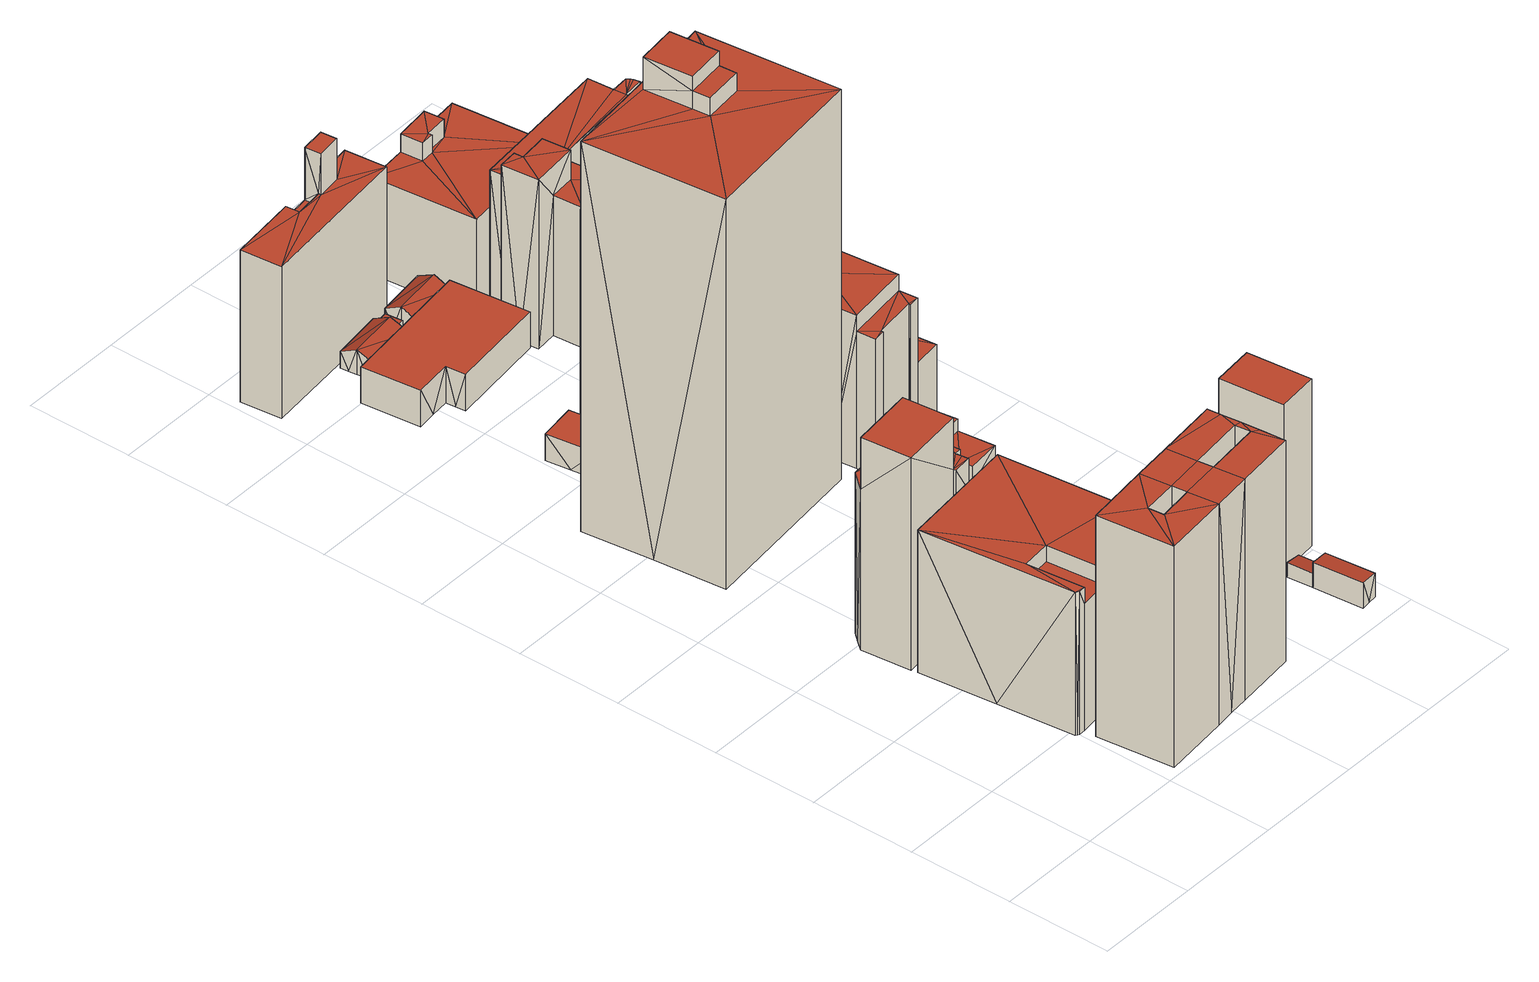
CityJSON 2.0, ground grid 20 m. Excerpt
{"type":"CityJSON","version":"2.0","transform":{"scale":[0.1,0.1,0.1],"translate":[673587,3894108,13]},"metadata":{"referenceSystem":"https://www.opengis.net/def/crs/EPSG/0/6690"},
"CityObjects":{
"building1":{"type":"Building","attributes":{"class":"9999","usage":"403","measuredHeight":44.4,"storeysAboveGround":15,"BuildingDetailAttribute.totalFloorArea":7412.92,"BuildingDetailAttribute.buildingFootprintArea":494.19,"BuildingDetailAttribute.buildingRoofEdgeArea":494.19,"BuildingDetailAttribute.urbanPlanType":"21","BuildingDetailAttribute.landUseType":"212","BuildingDetailAttribute.surveyYear":2021,"BuildingIDAttribute.prefecture":"23","BuildingIDAttribute.city":"23106"},"address":[{"country":"日本","locality":"愛知県名古屋市中区丸の内三丁目１８３２"}],"geometry":[{"type":"Solid","lod":"2","boundaries":[[[[0,1,2,3,4,5,6,7,8,9,10,11,12,13,14],[15,16,17,18,19],[20,21,22,23]],[[12,24,25,13]],[[26,27,28,29]],[[13,25,28,14]],[[28,25,29]],[[14,28,30,0]],[[31,1,0,30]],[[31,32,33]],[[1,31,33,2]],[[11,34,24,12]],[[24,34,35]],[[26,36,32]],[[27,26,31]],[[31,26,32]],[[24,35,36,26]],[[10,37,34,11]],[[9,38,37,10]],[[7,39,8]],[[9,8,38]],[[8,39,38]],[[40,20,23,41]],[[41,23,22,42]],[[21,43,42,22]],[[44,3,2,33]],[[4,3,44]],[[45,5,4]],[[45,4,44]],[[46,6,5,45]],[[20,40,43,21]],[[47,15,19,48]],[[49,16,15,47]],[[39,7,6,46]],[[17,50,18]],[[19,18,48]],[[18,50,48]],[[16,49,50,17]],[[24,26,29,25]],[[27,31,30,28]],[[37,40,41,35]],[[34,37,35]],[[35,41,36]],[[41,42,36]],[[43,44,33,42]],[[36,42,32]],[[32,42,33]],[[48,45,44,43]],[[47,48,43,40]],[[38,47,40,37]],[[49,46,50]],[[38,49,47]],[[39,46,49]],[[50,46,45]],[[39,49,38]],[[48,50,45]]]],"semantics":{"surfaces":[{"type":"GroundSurface"},{"type":"WallSurface"},{"type":"RoofSurface"}],"values":[[0,1,1,1,1,1,1,1,1,1,1,1,1,1,1,1,1,1,1,1,1,1,1,1,1,1,1,1,1,1,1,1,1,1,1,1,2,2,2,2,2,2,2,2,2,2,2,2,2,2,2,2,2,2]]}}]},
"building2":{"type":"Building","attributes":{"class":"3002","usage":"401","measuredHeight":42.6,"storeysAboveGround":10,"BuildingDetailAttribute.totalFloorArea":2990.56,"BuildingDetailAttribute.buildingFootprintArea":299.06,"BuildingDetailAttribute.buildingRoofEdgeArea":299.06,"BuildingDetailAttribute.urbanPlanType":"21","BuildingDetailAttribute.landUseType":"212","BuildingDetailAttribute.surveyYear":2021,"BuildingIDAttribute.prefecture":"23","BuildingIDAttribute.city":"23106"},"address":[{"country":"日本","locality":"愛知県名古屋市"}],"geometry":[{"type":"Solid","lod":"2","boundaries":[[[[51,52,53,54,55,56,57,58,59,60,61,62]],[[63,64,65]],[[66,67,65]],[[64,66,65]],[[68,69,63,65]],[[69,68,70,71]],[[60,72,70,61]],[[70,72,71]],[[61,70,73,62]],[[58,74,59]],[[60,59,72]],[[59,74,72]],[[56,75,57]],[[58,57,74]],[[57,75,74]],[[76,54,53,77]],[[77,78,79]],[[77,53,52,78]],[[78,52,51,80]],[[80,51,62,73]],[[81,80,73]],[[82,83,79,78]],[[66,64,83,82]],[[75,56,55,84]],[[85,75,84]],[[84,76,86]],[[84,55,54,76]],[[75,85,87,88]],[[88,87,86,76]],[[65,67,80,81]],[[76,77,79]],[[88,64,69]],[[83,76,79]],[[69,64,63]],[[64,76,83]],[[74,88,72]],[[72,69,71]],[[88,69,72]],[[74,75,88]],[[88,76,64]],[[85,84,86,87]],[[66,82,67]],[[67,82,80]],[[82,78,80]],[[70,65,73]],[[68,65,70]],[[65,81,73]]]],"semantics":{"surfaces":[{"type":"GroundSurface"},{"type":"WallSurface"},{"type":"RoofSurface"}],"values":[[0,1,1,1,1,1,1,1,1,1,1,1,1,1,1,1,1,1,1,1,1,1,1,1,1,1,1,1,1,1,2,2,2,2,2,2,2,2,2,2,2,2,2,2,2,2,2]]}}]},
"building3":{"type":"Building","attributes":{"class":"3002","usage":"422","measuredHeight":28.7,"storeysAboveGround":8,"BuildingDetailAttribute.totalFloorArea":7318.32,"BuildingDetailAttribute.buildingFootprintArea":914.79,"BuildingDetailAttribute.buildingRoofEdgeArea":914.79,"BuildingDetailAttribute.urbanPlanType":"21","BuildingDetailAttribute.landUseType":"214","BuildingDetailAttribute.surveyYear":2021,"BuildingIDAttribute.prefecture":"23","BuildingIDAttribute.city":"23106"},"address":[{"country":"日本","locality":"愛知県名古屋市"}],"geometry":[{"type":"Solid","lod":"2","boundaries":[[[[89,90,91,92,93,94,95,96,97,98,99,100,101,102,103,104]],[[105,91,90,106]],[[107,104,103,108]],[[109,107,110]],[[89,104,107]],[[109,89,107]],[[111,105,112]],[[111,92,91,105]],[[106,90,89,109]],[[113,106,109]],[[102,114,108,103]],[[115,116,117]],[[117,116,114]],[[101,117,114,102]],[[98,118,99]],[[100,99,119]],[[99,118,119]],[[100,119,117,101]],[[96,120,121,97]],[[95,94,122]],[[120,96,95]],[[120,95,122]],[[93,92,111]],[[122,94,93]],[[122,93,111]],[[123,124,110,107]],[[125,126,124,123]],[[97,121,118]],[[118,121,116]],[[98,97,118]],[[125,116,126]],[[116,121,126]],[[115,118,116]],[[127,128,112,105]],[[128,127,129,130]],[[130,129,106,113]],[[127,105,106,129]],[[114,123,108]],[[116,125,123]],[[116,123,114]],[[123,107,108]],[[118,115,117,119]],[[120,122,128]],[[121,130,126]],[[126,109,110,124]],[[122,111,112]],[[128,122,112]],[[130,113,109,126]],[[120,130,121]],[[120,128,130]]]],"semantics":{"surfaces":[{"type":"GroundSurface"},{"type":"WallSurface"},{"type":"RoofSurface"}],"values":[[0,1,1,1,1,1,1,1,1,1,1,1,1,1,1,1,1,1,1,1,1,1,1,1,1,1,1,1,1,1,1,1,1,1,1,1,2,2,2,2,2,2,2,2,2,2,2,2,2,2]]}}]},
"building4":{"type":"Building","attributes":{"class":"3002","usage":"412","measuredHeight":84.7,"storeysAboveGround":23,"BuildingDetailAttribute.totalFloorArea":21422.49,"BuildingDetailAttribute.buildingFootprintArea":931.41,"BuildingDetailAttribute.buildingRoofEdgeArea":931.41,"BuildingDetailAttribute.urbanPlanType":"21","BuildingDetailAttribute.landUseType":"211","BuildingDetailAttribute.surveyYear":2021,"BuildingIDAttribute.prefecture":"23","BuildingIDAttribute.city":"23106"},"address":[{"country":"日本","locality":"愛知県名古屋市中区丸の内三丁目６２７－１"}],"geometry":[{"type":"Solid","lod":"2","boundaries":[[[[131,132,133,134,135,136,137,138,139,140,141]],[[136,142,143,137]],[[135,134,144]],[[142,136,135]],[[142,135,144]],[[144,134,133,145]],[[137,143,146]],[[146,143,145,147]],[[138,137,146]],[[133,147,145]],[[132,147,133]],[[140,148,141]],[[131,141,149]],[[141,148,149]],[[138,146,139]],[[140,139,148]],[[139,146,148]],[[147,132,131,149]],[[150,151,152,153]],[[151,154,155,156]],[[157,151,150]],[[158,154,151]],[[157,158,151]],[[156,155,159,160]],[[161,152,160,159]],[[162,163,152,161]],[[152,163,153]],[[158,157,163,162]],[[162,161,143]],[[158,162,143]],[[143,159,145]],[[161,159,143]],[[159,155,145]],[[158,142,154]],[[142,158,143]],[[154,142,155]],[[142,144,155]],[[155,144,145]],[[148,146,147,149]],[[151,156,160,152]],[[157,150,153,163]]]],"semantics":{"surfaces":[{"type":"GroundSurface"},{"type":"WallSurface"},{"type":"RoofSurface"}],"values":[[0,1,1,1,1,1,1,1,1,1,1,1,1,1,1,1,1,1,1,1,1,1,1,1,1,1,1,1,2,2,2,2,2,2,2,2,2,2,2,2,2]]}}]},
"building5":{"type":"Building","attributes":{"class":"9999","usage":"422","measuredHeight":7.2,"storeysAboveGround":2,"BuildingDetailAttribute.totalFloorArea":92.16,"BuildingDetailAttribute.buildingFootprintArea":46.08,"BuildingDetailAttribute.buildingRoofEdgeArea":46.08,"BuildingDetailAttribute.urbanPlanType":"21","BuildingDetailAttribute.landUseType":"214","BuildingDetailAttribute.surveyYear":2021,"BuildingIDAttribute.prefecture":"23","BuildingIDAttribute.city":"23106"},"address":[{"country":"日本","locality":"愛知県名古屋市"}],"geometry":[{"type":"Solid","lod":"2","boundaries":[[[[164,165,166,167,168,169,170]],[[167,171,172,168]],[[172,173,174]],[[168,172,169]],[[169,172,174]],[[166,165,175]],[[171,167,166]],[[171,166,175]],[[175,165,164,176]],[[177,176,170,178]],[[176,164,170]],[[169,174,178,170]],[[173,172,176,177]],[[171,175,176,172]],[[173,177,178,174]]]],"semantics":{"surfaces":[{"type":"GroundSurface"},{"type":"WallSurface"},{"type":"RoofSurface"}],"values":[[0,1,1,1,1,1,1,1,1,1,1,1,1,2,2]]}}]},
"building6":{"type":"Building","attributes":{"class":"3002","usage":"401","measuredHeight":5.4,"storeysAboveGround":2,"BuildingDetailAttribute.totalFloorArea":139.06,"BuildingDetailAttribute.buildingFootprintArea":69.53,"BuildingDetailAttribute.buildingRoofEdgeArea":69.53,"BuildingDetailAttribute.urbanPlanType":"21","BuildingDetailAttribute.landUseType":"212","BuildingDetailAttribute.surveyYear":2021,"BuildingIDAttribute.prefecture":"23","BuildingIDAttribute.city":"23106"},"address":[{"country":"日本","locality":"愛知県名古屋市"}],"geometry":[{"type":"Solid","lod":"2","boundaries":[[[[179,180,181,182,183]],[[181,184,185,182]],[[180,179,186]],[[184,181,180]],[[184,180,186]],[[186,179,183,187]],[[182,185,187,183]],[[184,186,187,185]]]],"semantics":{"surfaces":[{"type":"GroundSurface"},{"type":"WallSurface"},{"type":"RoofSurface"}],"values":[[0,1,1,1,1,1,1,2]]}}]},
"building7":{"type":"Building","attributes":{"class":"3002","usage":"401","measuredHeight":38.8,"storeysAboveGround":9,"BuildingDetailAttribute.totalFloorArea":2096.91,"BuildingDetailAttribute.buildingFootprintArea":232.99,"BuildingDetailAttribute.buildingRoofEdgeArea":232.99,"BuildingDetailAttribute.urbanPlanType":"21","BuildingDetailAttribute.landUseType":"212","BuildingDetailAttribute.surveyYear":2021,"BuildingIDAttribute.prefecture":"23","BuildingIDAttribute.city":"23106"},"address":[{"country":"日本","locality":"愛知県名古屋市"}],"geometry":[{"type":"Solid","lod":"2","boundaries":[[[[188,189,190,191,192,193,194,195]],[[193,196,197,194]],[[197,198,199,200]],[[194,197,200,195]],[[191,201,192]],[[192,201,202]],[[196,192,202]],[[193,192,196]],[[195,200,203,188]],[[204,205,206,207]],[[200,199,207,206]],[[201,191,190,208]],[[208,190,189,209]],[[188,203,209,189]],[[210,205,204]],[[198,210,204]],[[197,211,210]],[[198,197,210]],[[212,213,210,211]],[[196,202,213,212]],[[196,212,211,197]],[[198,204,207,199]],[[200,206,203]],[[205,208,209]],[[203,206,209]],[[210,213,205]],[[213,208,205]],[[206,205,209]],[[202,201,213]],[[201,208,213]]]],"semantics":{"surfaces":[{"type":"GroundSurface"},{"type":"WallSurface"},{"type":"RoofSurface"}],"values":[[0,1,1,1,1,1,1,1,1,1,1,1,1,1,1,1,1,1,1,1,2,2,2,2,2,2,2,2,2,2]]}}]},
"building8":{"type":"Building","attributes":{"class":"3001","usage":"413","measuredHeight":6.1,"storeysAboveGround":2,"BuildingDetailAttribute.totalFloorArea":64.58,"BuildingDetailAttribute.buildingFootprintArea":32.29,"BuildingDetailAttribute.buildingRoofEdgeArea":32.29,"BuildingDetailAttribute.urbanPlanType":"21","BuildingDetailAttribute.landUseType":"212","BuildingDetailAttribute.surveyYear":2021,"BuildingIDAttribute.prefecture":"23","BuildingIDAttribute.city":"23106"},"address":[{"country":"日本","locality":"愛知県名古屋市"}],"geometry":[{"type":"Solid","lod":"2","boundaries":[[[[214,215,216,217,218,219,220,221,222]],[[218,223,224,219]],[[223,218,217,225]],[[216,226,227]],[[216,215,226]],[[225,217,216]],[[225,216,227]],[[226,215,214,228]],[[219,224,229,220]],[[220,229,230,221]],[[230,229,231]],[[221,230,232,222]],[[227,226,230,231]],[[228,214,222,232]],[[223,225,224]],[[224,225,229]],[[225,227,231]],[[229,225,231]],[[226,228,232,230]]]],"semantics":{"surfaces":[{"type":"GroundSurface"},{"type":"WallSurface"},{"type":"RoofSurface"}],"values":[[0,1,1,1,1,1,1,1,1,1,1,1,1,1,2,2,2,2,2]]}}]},
"building9":{"type":"Building","attributes":{"class":"3002","usage":"413","measuredHeight":9.5,"storeysAboveGround":3,"BuildingDetailAttribute.totalFloorArea":462.51,"BuildingDetailAttribute.buildingFootprintArea":154.17,"BuildingDetailAttribute.buildingRoofEdgeArea":154.17,"BuildingDetailAttribute.urbanPlanType":"21","BuildingDetailAttribute.landUseType":"212","BuildingDetailAttribute.surveyYear":2021,"BuildingIDAttribute.prefecture":"23","BuildingIDAttribute.city":"23106"},"address":[{"country":"日本","locality":"愛知県名古屋市"}],"geometry":[{"type":"Solid","lod":"2","boundaries":[[[[233,234,235,236,237,238,239,240,241,242,243,244,245,246,247,248]],[[243,249,250,244]],[[242,241,251]],[[249,243,242]],[[249,242,251]],[[252,253,254]],[[255,235,252]],[[255,252,254]],[[235,234,252]],[[244,250,253,245]],[[253,250,254]],[[245,253,246]],[[247,246,256]],[[246,253,256]],[[233,248,257]],[[252,234,233]],[[252,233,257]],[[257,248,247,256]],[[240,258,251,241]],[[251,258,259]],[[258,260,261]],[[240,239,260]],[[258,240,260]],[[260,239,238,262]],[[261,260,263,264]],[[262,238,237,265]],[[236,263,265,237]],[[251,259,255]],[[255,259,264]],[[235,255,263]],[[236,235,263]],[[263,255,264]],[[249,251,250]],[[251,255,254,250]],[[252,257,256,253]],[[258,261,264,259]],[[260,262,265,263]]]],"semantics":{"surfaces":[{"type":"GroundSurface"},{"type":"WallSurface"},{"type":"RoofSurface"}],"values":[[0,1,1,1,1,1,1,1,1,1,1,1,1,1,1,1,1,1,1,1,1,1,1,1,1,1,1,1,1,1,1,1,2,2,2,2,2]]}}]},
"building10":{"type":"Building","attributes":{"class":"3002","usage":"402","measuredHeight":7.3,"storeysAboveGround":2,"BuildingDetailAttribute.totalFloorArea":717.68,"BuildingDetailAttribute.buildingFootprintArea":358.84,"BuildingDetailAttribute.buildingRoofEdgeArea":358.84,"BuildingDetailAttribute.urbanPlanType":"21","BuildingDetailAttribute.landUseType":"223","BuildingDetailAttribute.surveyYear":2021,"BuildingIDAttribute.prefecture":"23","BuildingIDAttribute.city":"23106"},"address":[{"country":"日本","locality":"愛知県名古屋市中区丸の内三丁目６３６の一部"}],"geometry":[{"type":"Solid","lod":"2","boundaries":[[[[266,267,268,269,270,271,272,273,274]],[[271,275,272]],[[273,272,276]],[[272,275,276]],[[270,277,275,271]],[[277,270,269,278]],[[268,267,279]],[[278,269,268]],[[278,268,279]],[[266,274,280]],[[279,267,266]],[[279,266,280]],[[280,274,273,276]],[[275,277,278,279,280,276]]]],"semantics":{"surfaces":[{"type":"GroundSurface"},{"type":"WallSurface"},{"type":"RoofSurface"}],"values":[[0,1,1,1,1,1,1,1,1,1,1,1,1,2]]}}]},
"building11":{"type":"Building","attributes":{"class":"3002","usage":"412","measuredHeight":44.3,"storeysAboveGround":1,"BuildingDetailAttribute.totalFloorArea":89.96,"BuildingDetailAttribute.buildingFootprintArea":89.96,"BuildingDetailAttribute.buildingRoofEdgeArea":89.96,"BuildingDetailAttribute.urbanPlanType":"21","BuildingDetailAttribute.landUseType":"211","BuildingDetailAttribute.surveyYear":2021,"BuildingIDAttribute.prefecture":"23","BuildingIDAttribute.city":"23106"},"address":[{"country":"日本","locality":"愛知県名古屋市"}],"geometry":[{"type":"Solid","lod":"2","boundaries":[[[[281,282,283,284,285]],[[283,286,287,284]],[[286,283,282,288]],[[281,285,289]],[[288,282,281]],[[288,281,289]],[[284,287,289,285]],[[286,288,289,287]]]],"semantics":{"surfaces":[{"type":"GroundSurface"},{"type":"WallSurface"},{"type":"RoofSurface"}],"values":[[0,1,1,1,1,1,1,2]]}}]},
"building12":{"type":"Building","attributes":{"class":"9999","usage":"411","measuredHeight":5.1,"storeysAboveGround":2,"BuildingDetailAttribute.totalFloorArea":38.67,"BuildingDetailAttribute.buildingFootprintArea":19.33,"BuildingDetailAttribute.buildingRoofEdgeArea":19.33,"BuildingDetailAttribute.urbanPlanType":"21","BuildingDetailAttribute.landUseType":"211","BuildingDetailAttribute.surveyYear":2021,"BuildingIDAttribute.prefecture":"23","BuildingIDAttribute.city":"23106"},"address":[{"country":"日本","locality":"愛知県名古屋市"}],"geometry":[{"type":"Solid","lod":"2","boundaries":[[[[290,291,292,293,294]],[[292,295,296,293]],[[295,292,291,297]],[[290,294,298]],[[297,291,290]],[[297,290,298]],[[293,296,298,294]],[[295,297,298,296]]]],"semantics":{"surfaces":[{"type":"GroundSurface"},{"type":"WallSurface"},{"type":"RoofSurface"}],"values":[[0,1,1,1,1,1,1,2]]}}]},
"building13":{"type":"Building","attributes":{"class":"3001","usage":"461","measuredHeight":2.9,"storeysAboveGround":9999,"BuildingDetailAttribute.totalFloorArea":-9999,"BuildingDetailAttribute.buildingFootprintArea":-9999,"BuildingDetailAttribute.buildingRoofEdgeArea":17.71,"BuildingDetailAttribute.urbanPlanType":"21","BuildingDetailAttribute.landUseType":"212","BuildingDetailAttribute.surveyYear":2021,"BuildingIDAttribute.prefecture":"23","BuildingIDAttribute.city":"23106"},"geometry":[{"type":"Solid","lod":"2","boundaries":[[[[293,292,299,300,301,302]],[[299,303,300]],[[301,300,304]],[[300,303,304]],[[303,299,292,305]],[[305,292,293,306]],[[301,304,302]],[[293,302,306]],[[302,304,306]],[[303,305,306,304]]]],"semantics":{"surfaces":[{"type":"GroundSurface"},{"type":"WallSurface"},{"type":"RoofSurface"}],"values":[[0,1,1,1,1,1,1,1,1,2]]}}]},
"building14":{"type":"Building","attributes":{"class":"9999","usage":"461","measuredHeight":-9999,"storeysAboveGround":9999,"BuildingDetailAttribute.totalFloorArea":-9999,"BuildingDetailAttribute.buildingFootprintArea":-9999,"BuildingDetailAttribute.buildingRoofEdgeArea":157.83,"BuildingDetailAttribute.urbanPlanType":"99","BuildingDetailAttribute.landUseType":"231","BuildingDetailAttribute.surveyYear":2021,"BuildingIDAttribute.prefecture":"23","BuildingIDAttribute.city":"23106"},"children":["building14-1","building14-2","building14-3"]},
"building14-1":{"type":"BuildingPart","attributes":{"usage":"411","measuredHeight":5.2,"storeysAboveGround":1,"BuildingDetailAttribute.totalFloorArea":157.83,"BuildingDetailAttribute.buildingFootprintArea":157.83,"BuildingDetailAttribute.buildingRoofEdgeArea":157.83,"BuildingDetailAttribute.urbanPlanType":"21","BuildingDetailAttribute.landUseType":"211","BuildingDetailAttribute.surveyYear":2021,"BuildingIDAttribute.prefecture":"23","BuildingIDAttribute.city":"23106"},"parents":["building14"],"geometry":[{"type":"Solid","lod":"2","boundaries":[[[[307,308,309,310,311,312,313]],[[310,314,315,311]],[[309,308,316]],[[314,310,309]],[[314,309,316]],[[316,308,307,317]],[[311,315,318,312]],[[312,318,319,313]],[[317,307,313,319]],[[314,316,318]],[[315,314,318]],[[318,316,319]],[[316,317,319]]]],"semantics":{"surfaces":[{"type":"GroundSurface"},{"type":"WallSurface"},{"type":"RoofSurface"}],"values":[[0,1,1,1,1,1,1,1,1,2,2,2,2]]}}]},
"building14-2":{"type":"BuildingPart","attributes":{"usage":"411","measuredHeight":4.9,"storeysAboveGround":1,"BuildingDetailAttribute.totalFloorArea":157.83,"BuildingDetailAttribute.buildingFootprintArea":157.83,"BuildingDetailAttribute.buildingRoofEdgeArea":157.83,"BuildingDetailAttribute.urbanPlanType":"21","BuildingDetailAttribute.landUseType":"211","BuildingDetailAttribute.surveyYear":2021,"BuildingIDAttribute.prefecture":"23","BuildingIDAttribute.city":"23106"},"parents":["building14"],"geometry":[{"type":"Solid","lod":"2","boundaries":[[[[320,321,322,323,324,325,326,327,328]],[[324,329,330,325]],[[323,322,331]],[[329,324,323]],[[329,323,331]],[[321,320,332]],[[331,322,321]],[[331,321,332]],[[325,330,326]],[[327,326,333]],[[326,330,333]],[[327,333,334,328]],[[332,320,328,334]],[[329,331,333]],[[330,329,333]],[[333,331,334]],[[331,332,334]]]],"semantics":{"surfaces":[{"type":"GroundSurface"},{"type":"WallSurface"},{"type":"RoofSurface"}],"values":[[0,1,1,1,1,1,1,1,1,1,1,1,1,2,2,2,2]]}}]},
"building14-3":{"type":"BuildingPart","attributes":{"usage":"411","measuredHeight":2.4,"storeysAboveGround":1,"BuildingDetailAttribute.totalFloorArea":157.83,"BuildingDetailAttribute.buildingFootprintArea":157.83,"BuildingDetailAttribute.buildingRoofEdgeArea":157.83,"BuildingDetailAttribute.urbanPlanType":"21","BuildingDetailAttribute.landUseType":"211","BuildingDetailAttribute.surveyYear":2021,"BuildingIDAttribute.prefecture":"23","BuildingIDAttribute.city":"23106"},"parents":["building14"],"geometry":[{"type":"Solid","lod":"2","boundaries":[[[[335,336,337,338]],[[336,339,340,337]],[[339,336,335,341]],[[341,335,338,342]],[[337,340,342,338]],[[339,341,342,340]]]],"semantics":{"surfaces":[{"type":"GroundSurface"},{"type":"WallSurface"},{"type":"RoofSurface"}],"values":[[0,1,1,1,1,2]]}}]},
"building15":{"type":"Building","attributes":{"class":"3001","usage":"401","measuredHeight":33.5,"storeysAboveGround":1,"BuildingDetailAttribute.totalFloorArea":96.6,"BuildingDetailAttribute.buildingFootprintArea":96.6,"BuildingDetailAttribute.buildingRoofEdgeArea":96.6,"BuildingDetailAttribute.urbanPlanType":"21","BuildingDetailAttribute.landUseType":"212","BuildingDetailAttribute.surveyYear":2021,"BuildingIDAttribute.prefecture":"23","BuildingIDAttribute.city":"23106"},"address":[{"country":"日本","locality":"愛知県名古屋市"}],"geometry":[{"type":"Solid","lod":"2","boundaries":[[[[343,344,345,346]],[[344,347,348,345]],[[347,344,343,349]],[[349,343,346,350]],[[345,348,350,346]],[[347,349,350,348]]]],"semantics":{"surfaces":[{"type":"GroundSurface"},{"type":"WallSurface"},{"type":"RoofSurface"}],"values":[[0,1,1,1,1,2]]}}]},
"building16":{"type":"Building","attributes":{"class":"3002","usage":"401","measuredHeight":34.9,"storeysAboveGround":8,"BuildingDetailAttribute.totalFloorArea":5358.1,"BuildingDetailAttribute.buildingFootprintArea":669.76,"BuildingDetailAttribute.buildingRoofEdgeArea":669.76,"BuildingDetailAttribute.urbanPlanType":"21","BuildingDetailAttribute.landUseType":"212","BuildingDetailAttribute.surveyYear":2021,"BuildingIDAttribute.prefecture":"23","BuildingIDAttribute.city":"23106"},"address":[{"country":"日本","locality":"愛知県名古屋市"}],"geometry":[{"type":"Solid","lod":"2","boundaries":[[[[351,352,353,354,355,356,357,358,359,360,361,362,363,364,365,366,367,368,369,370,371,372,373,374,375,376,377]],[[378,376,375,379]],[[374,380,379,375]],[[370,381,371]],[[372,371,382]],[[371,381,382]],[[373,383,380,374]],[[380,383,384]],[[372,382,383,373]],[[368,385,369]],[[369,385,386]],[[381,369,386]],[[370,369,381]],[[365,387,366]],[[367,366,388]],[[366,387,388]],[[367,388,385,368]],[[389,356,355,390]],[[357,389,391]],[[357,356,389]],[[392,358,357]],[[392,357,391]],[[363,362,393]],[[394,364,363]],[[394,363,393]],[[395,360,359,396]],[[397,396,392,398]],[[396,359,358,392]],[[361,395,399]],[[361,360,395]],[[400,393,361]],[[393,362,361]],[[400,361,399]],[[390,355,354,401]],[[352,402,353]],[[354,353,401]],[[353,402,401]],[[402,352,351,403]],[[377,376,378]],[[403,351,377]],[[403,377,378]],[[364,394,387,365]],[[404,405,406,407]],[[396,397,405,404]],[[407,406,408,409]],[[393,400,410,411]],[[399,395,412,413]],[[411,410,413,412]],[[409,414,381,386]],[[398,392,415,416]],[[409,408,416,415]],[[414,409,415]],[[391,389,380,384]],[[417,418,419,420]],[[421,422,418,417]],[[422,421,423,424]],[[424,423,420,419]],[[425,426,427,428]],[[429,430,426,425]],[[430,429,431,432]],[[432,431,428,427]],[[429,425,428,431]],[[421,417,420,423]],[[389,390,402]],[[389,402,380]],[[402,390,401]],[[402,403,380]],[[403,378,379]],[[380,403,379]],[[392,391,415]],[[414,430,381]],[[430,432,381]],[[383,415,384]],[[414,415,426]],[[430,414,426]],[[426,415,427]],[[415,391,384]],[[381,432,382]],[[427,415,383]],[[432,427,383,382]],[[404,409,386]],[[418,404,419]],[[412,404,418]],[[404,407,409]],[[419,404,386]],[[395,396,404,412]],[[394,393,411]],[[422,412,418]],[[385,419,386]],[[411,422,424]],[[411,412,422]],[[394,411,387]],[[387,424,388]],[[387,411,424]],[[424,419,385,388]],[[397,398,406]],[[405,397,406]],[[406,398,416]],[[408,406,416]],[[400,399,413,410]]]],"semantics":{"surfaces":[{"type":"GroundSurface"},{"type":"WallSurface"},{"type":"RoofSurface"}],"values":[[0,1,1,1,1,1,1,1,1,1,1,1,1,1,1,1,1,1,1,1,1,1,1,1,1,1,1,1,1,1,1,1,1,1,1,1,1,1,1,1,1,1,1,1,1,1,1,1,1,1,1,1,1,1,1,1,1,1,1,1,1,2,2,2,2,2,2,2,2,2,2,2,2,2,2,2,2,2,2,2,2,2,2,2,2,2,2,2,2,2,2,2,2,2,2,2,2,2,2,2]]}}]},
"building17":{"type":"Building","attributes":{"class":"3002","usage":"401","measuredHeight":16.5,"storeysAboveGround":4,"BuildingDetailAttribute.totalFloorArea":489.11,"BuildingDetailAttribute.buildingFootprintArea":122.28,"BuildingDetailAttribute.buildingRoofEdgeArea":122.28,"BuildingDetailAttribute.urbanPlanType":"21","BuildingDetailAttribute.landUseType":"212","BuildingDetailAttribute.surveyYear":2021,"BuildingIDAttribute.prefecture":"23","BuildingIDAttribute.city":"23106"},"address":[{"country":"日本","locality":"愛知県名古屋市"}],"geometry":[{"type":"Solid","lod":"2","boundaries":[[[[433,434,435,436,437,438]],[[439,433,438,440]],[[441,435,434,442]],[[443,442,439,444]],[[442,434,433,439]],[[440,438,437,445]],[[436,446,445,437]],[[435,441,446,436]],[[447,448,449,450]],[[442,443,448,447]],[[444,439,451,452]],[[453,454,452,451]],[[450,449,454,453]],[[439,440,445,451]],[[441,442,447]],[[446,451,445]],[[447,453,446]],[[453,451,446]],[[447,450,453]],[[441,447,446]],[[443,444,449]],[[448,443,449]],[[449,444,452]],[[454,449,452]]]],"semantics":{"surfaces":[{"type":"GroundSurface"},{"type":"WallSurface"},{"type":"RoofSurface"}],"values":[[0,1,1,1,1,1,1,1,1,1,1,1,1,2,2,2,2,2,2,2,2,2,2,2]]}}]},
"building18":{"type":"Building","attributes":{"class":"3002","usage":"414","measuredHeight":30,"storeysAboveGround":1,"BuildingDetailAttribute.totalFloorArea":47.03,"BuildingDetailAttribute.buildingFootprintArea":47.03,"BuildingDetailAttribute.buildingRoofEdgeArea":47.03,"BuildingDetailAttribute.urbanPlanType":"21","BuildingDetailAttribute.landUseType":"211","BuildingDetailAttribute.surveyYear":2021,"BuildingIDAttribute.prefecture":"23","BuildingIDAttribute.city":"23106"},"address":[{"country":"日本","locality":"愛知県名古屋市"}],"geometry":[{"type":"Solid","lod":"2","boundaries":[[[[455,456,457,458,459,460]],[[457,461,462,458]],[[456,455,463]],[[461,457,456]],[[461,456,463]],[[460,459,464]],[[463,455,460]],[[463,460,464]],[[458,462,464,459]],[[461,463,464,462]]]],"semantics":{"surfaces":[{"type":"GroundSurface"},{"type":"WallSurface"},{"type":"RoofSurface"}],"values":[[0,1,1,1,1,1,1,1,1,2]]}}]},
"building19":{"type":"Building","attributes":{"class":"9999","usage":"461","measuredHeight":-9999,"storeysAboveGround":9999,"BuildingDetailAttribute.totalFloorArea":-9999,"BuildingDetailAttribute.buildingFootprintArea":-9999,"BuildingDetailAttribute.buildingRoofEdgeArea":279.69,"BuildingDetailAttribute.urbanPlanType":"99","BuildingDetailAttribute.landUseType":"231","BuildingDetailAttribute.surveyYear":2021,"BuildingIDAttribute.prefecture":"23","BuildingIDAttribute.city":"23106"},"children":["building19-1","building19-2"]},
"building19-1":{"type":"BuildingPart","attributes":{"usage":"401","measuredHeight":5.4,"storeysAboveGround":2,"BuildingDetailAttribute.totalFloorArea":173.77,"BuildingDetailAttribute.buildingFootprintArea":86.88,"BuildingDetailAttribute.buildingRoofEdgeArea":279.69,"BuildingDetailAttribute.urbanPlanType":"21","BuildingDetailAttribute.landUseType":"212","BuildingDetailAttribute.surveyYear":2021,"BuildingIDAttribute.prefecture":"23","BuildingIDAttribute.city":"23106"},"parents":["building19"],"geometry":[{"type":"Solid","lod":"2","boundaries":[[[[465,466,467,468,469]],[[467,470,471,468]],[[466,465,472]],[[470,467,466]],[[470,466,472]],[[472,465,469,473]],[[468,471,473,469]],[[470,472,473,471]]]],"semantics":{"surfaces":[{"type":"GroundSurface"},{"type":"WallSurface"},{"type":"RoofSurface"}],"values":[[0,1,1,1,1,1,1,2]]}}]},
"building19-2":{"type":"BuildingPart","attributes":{"usage":"401","measuredHeight":5.6,"storeysAboveGround":2,"BuildingDetailAttribute.totalFloorArea":173.77,"BuildingDetailAttribute.buildingFootprintArea":86.88,"BuildingDetailAttribute.buildingRoofEdgeArea":279.69,"BuildingDetailAttribute.urbanPlanType":"21","BuildingDetailAttribute.landUseType":"212","BuildingDetailAttribute.surveyYear":2021,"BuildingIDAttribute.prefecture":"23","BuildingIDAttribute.city":"23106"},"parents":["building19"],"geometry":[{"type":"Solid","lod":"2","boundaries":[[[[474,475,476,477,478,479]],[[476,480,477]],[[478,477,481]],[[477,480,481]],[[480,476,475,482]],[[482,475,474,483]],[[478,481,479]],[[474,479,483]],[[479,481,483]],[[480,482,483,481]]]],"semantics":{"surfaces":[{"type":"GroundSurface"},{"type":"WallSurface"},{"type":"RoofSurface"}],"values":[[0,1,1,1,1,1,1,1,1,2]]}}]},
"building20":{"type":"Building","attributes":{"class":"3002","usage":"401","measuredHeight":23,"storeysAboveGround":6,"BuildingDetailAttribute.totalFloorArea":2646.32,"BuildingDetailAttribute.buildingFootprintArea":441.05,"BuildingDetailAttribute.buildingRoofEdgeArea":441.05,"BuildingDetailAttribute.urbanPlanType":"21","BuildingDetailAttribute.landUseType":"212","BuildingDetailAttribute.surveyYear":2021,"BuildingIDAttribute.prefecture":"23","BuildingIDAttribute.city":"23106"},"address":[{"country":"日本","locality":"愛知県名古屋市"}],"geometry":[{"type":"Solid","lod":"2","boundaries":[[[[484,485,486,487,488,489]],[[490,491,492,493]],[[494,495,491,490]],[[487,494,490,488]],[[486,496,494,487]],[[488,490,497,489]],[[495,494,498,499]],[[499,498,500,501]],[[502,503,501,500]],[[503,502,493,492]],[[496,486,485,504]],[[504,485,484,505]],[[489,497,505,484]],[[495,499,503]],[[491,503,492]],[[503,499,501]],[[495,503,491]],[[500,504,505]],[[498,504,500]],[[497,493,505]],[[494,496,498]],[[490,493,497]],[[502,500,493]],[[493,500,505]],[[496,504,498]]]],"semantics":{"surfaces":[{"type":"GroundSurface"},{"type":"WallSurface"},{"type":"RoofSurface"}],"values":[[0,1,1,1,1,1,1,1,1,1,1,1,1,2,2,2,2,2,2,2,2,2,2,2,2]]}}]},
"building21":{"type":"Building","attributes":{"class":"3002","usage":"422","measuredHeight":34.1,"storeysAboveGround":8,"BuildingDetailAttribute.totalFloorArea":2755.15,"BuildingDetailAttribute.buildingFootprintArea":344.39,"BuildingDetailAttribute.buildingRoofEdgeArea":344.39,"BuildingDetailAttribute.urbanPlanType":"21","BuildingDetailAttribute.landUseType":"214","BuildingDetailAttribute.surveyYear":2021,"BuildingIDAttribute.prefecture":"23","BuildingIDAttribute.city":"23106"},"address":[{"country":"日本","locality":"愛知県名古屋市"}],"geometry":[{"type":"Solid","lod":"2","boundaries":[[[[506,507,508,509,510,511,512,513,514,515,516,517,518,519,520,521,522,523,524,525,526,527,528,529,530,531,532,533]],[[520,534,521]],[[522,521,535]],[[521,534,535]],[[519,536,534,520]],[[518,517,537]],[[536,519,518]],[[536,518,537]],[[538,539,540]],[[537,517,538]],[[537,538,540]],[[538,517,516]],[[541,542,540,539]],[[522,535,543,523]],[[543,535,542,541]],[[510,544,545]],[[510,509,544]],[[546,511,510]],[[546,510,545]],[[544,509,508,547]],[[548,549,545,544]],[[550,551,549,548]],[[552,553,551,550]],[[554,555,553,552]],[[526,556,527]],[[527,556,557]],[[554,557,555]],[[557,556,555]],[[528,527,557]],[[525,558,556,526]],[[524,523,543]],[[558,525,524]],[[558,524,543]],[[538,516,515,559]],[[559,515,514,560]],[[513,561,560,514]],[[561,513,512,562]],[[511,546,562,512]],[[533,563,564,506]],[[506,564,565,507]],[[532,566,563,533]],[[531,567,566,532]],[[530,568,567,531]],[[529,569,568,530]],[[528,557,569,529]],[[507,565,547,508]],[[536,537,535]],[[534,536,535]],[[535,537,540]],[[542,535,540]],[[561,539,560]],[[539,559,560]],[[555,546,553]],[[538,559,539]],[[549,546,545]],[[551,546,549]],[[541,539,561]],[[553,546,551]],[[558,541,561]],[[555,561,546]],[[546,561,562]],[[556,561,555]],[[558,543,541]],[[558,561,556]],[[568,569,552]],[[567,568,552]],[[557,554,569]],[[567,552,566]],[[552,550,563,566]],[[550,548,564,563]],[[569,554,552]],[[548,544,565,564]],[[565,544,547]]]],"semantics":{"surfaces":[{"type":"GroundSurface"},{"type":"WallSurface"},{"type":"RoofSurface"}],"values":[[0,1,1,1,1,1,1,1,1,1,1,1,1,1,1,1,1,1,1,1,1,1,1,1,1,1,1,1,1,1,1,1,1,1,1,1,1,1,1,1,1,1,1,1,1,1,2,2,2,2,2,2,2,2,2,2,2,2,2,2,2,2,2,2,2,2,2,2,2,2,2,2,2]]}}]}
},
"vertices":[
[554,91,18],[535,89,18],[540,42,18],[423,29,18],[385,25,18],[347,20,18],[218,6,18],[201,152,18],[264,159,18],[327,167,18],[403,175,18],[523,189,18],[526,164,18],[545,166,18],[550,129,18],[335,107,18],[268,100,18],[271,70,18],[305,74,18],[339,78,18],[411,116,18],[415,87,18],[522,99,18],[518,128,18],[526,164,442],[545,166,442],[531,127,442],[531,127,426],[550,129,426],[550,129,442],[554,91,426],[535,89,426],[535,89,462],[540,42,462],[523,189,462],[526,164,462],[531,127,462],[403,175,462],[327,167,462],[201,152,462],[411,116,462],[518,128,462],[522,99,462],[415,87,462],[423,29,462],[347,20,462],[218,6,462],[335,107,462],[339,78,462],[268,100,462],[271,70,462],
[318,500,18],[306,498,18],[270,494,18],[269,499,18],[147,485,18],[137,580,18],[151,597,18],[165,614,18],[265,623,18],[365,633,18],[374,576,18],[382,506,18],[316,523,340],[303,522,340],[316,523,316],[303,522,277],[316,523,277],[311,569,316],[311,569,340],[374,576,316],[374,576,340],[365,633,340],[382,506,316],[165,614,340],[137,580,340],[269,499,340],[270,494,340],[306,498,277],[306,498,340],[318,500,277],[318,500,316],[305,510,277],[305,510,340],[147,485,444],[137,580,444],[269,499,444],[259,594,444],[259,594,340],
[411,200,18],[259,183,18],[202,176,18],[189,175,18],[186,177,18],[182,179,18],[166,326,18],[149,473,18],[378,498,18],[389,395,18],[404,397,18],[419,399,18],[424,356,18],[537,369,18],[552,216,18],[432,202,18],[202,176,272],[259,183,272],[432,202,126],[552,216,126],[411,200,305],[432,202,305],[189,175,305],[202,176,305],[259,183,305],[537,369,126],[394,353,109],[394,353,126],[424,356,109],[389,395,109],[419,399,109],[149,473,305],[378,498,305],[182,179,305],[424,271,126],[424,271,305],[403,269,126],[403,269,305],[190,285,272],[190,285,305],[247,291,272],[247,291,305],
[473,895,17],[455,893,17],[456,881,17],[123,843,17],[108,979,17],[92,1115,17],[425,1154,17],[426,1142,17],[435,1144,17],[444,1145,17],[458,1020,17],[92,1115,800],[425,1154,800],[123,843,800],[456,881,800],[426,1142,44],[455,893,44],[444,1145,44],[473,895,44],[268,1031,865],[268,1031,836],[345,1040,836],[345,1040,865],[268,1031,800],[272,998,800],[272,998,836],[257,1123,865],[257,1123,800],[348,1006,800],[348,1006,836],[345,1040,800],[334,1132,800],[334,1132,865],
[517,366,19],[424,356,19],[422,374,19],[420,391,19],[513,402,19],[533,404,19],[537,369,19],[420,391,53],[513,402,53],[513,402,91],[533,404,91],[424,356,53],[517,366,53],[517,366,91],[537,369,91],
[210,1179,18],[203,1226,18],[196,1273,18],[267,1283,18],[281,1190,18],[196,1273,71],[267,1283,71],[210,1179,71],[281,1190,71],
[310,1776,16],[319,1698,16],[16,1664,16],[8,1742,16],[74,1749,16],[140,1757,16],[195,1763,16],[241,1768,16],[140,1757,297],[195,1763,297],[195,1763,403],[241,1768,403],[241,1768,321],[8,1742,321],[140,1757,321],[310,1776,321],[198,1732,403],[198,1732,321],[244,1738,321],[244,1738,403],[16,1664,321],[319,1698,321],[198,1737,321],[198,1737,297],[143,1731,297],[143,1731,321],
[541,412,19],[539,427,19],[538,438,19],[537,450,19],[535,475,19],[590,480,19],[592,455,19],[594,433,19],[596,417,19],[535,475,57],[590,480,57],[537,450,80],[539,427,45],[539,427,57],[541,412,45],[592,455,80],[594,433,45],[594,433,57],[596,417,45],
[565,502,17],[563,519,17],[528,516,17],[530,501,17],[533,463,17],[495,459,17],[491,497,17],[478,633,17],[517,637,17],[516,643,17],[516,649,17],[571,655,17],[586,521,17],[588,504,17],[590,487,17],[567,485,17],[516,649,80],[571,655,80],[517,637,80],[563,519,54],[586,521,54],[586,521,80],[528,516,80],[590,487,54],[567,485,54],[478,633,112],[517,637,112],[491,497,52],[491,497,112],[495,459,52],[530,501,52],[530,501,112],[533,463,52],
[211,1468,19],[209,1487,19],[173,1483,19],[136,1478,19],[123,1590,19],[384,1622,19],[393,1547,19],[402,1472,19],[213,1449,19],[384,1622,92],[402,1472,92],[123,1590,92],[136,1478,92],[209,1487,92],[213,1449,92],
[362,1209,19],[300,1201,19],[290,1278,19],[414,1293,19],[424,1216,19],[290,1278,462],[414,1293,462],[300,1201,462],[424,1216,462],
[738,34,20],[720,32,20],[711,127,20],[745,130,20],[755,36,20],[711,127,71],[745,130,68],[720,32,71],[755,36,68],
[706,176,20],[723,178,20],[740,180,20],[743,155,20],[706,176,49],[740,180,42],[711,127,49],[745,130,42],
[312,1628,15],[308,1659,15],[306,1674,15],[304,1689,15],[402,1702,15],[405,1671,15],[409,1641,15],[304,1689,50],[402,1702,50],[308,1659,66],[312,1628,50],[405,1671,66],[409,1641,50],
[183,1607,17],[181,1625,17],[178,1643,17],[176,1658,17],[174,1674,17],[273,1687,17],[275,1672,17],[277,1656,17],[282,1620,17],[174,1674,50],[273,1687,50],[178,1643,66],[183,1607,50],[277,1656,66],[282,1620,50],
[278,1651,17],[274,1684,17],[303,1688,17],[307,1655,17],[274,1684,41],[303,1688,41],[278,1651,41],[307,1655,41],
[716,191,16],[703,313,16],[783,321,16],[796,199,16],[703,313,352],[783,321,352],[716,191,352],[796,199,352],
[604,865,12],[523,855,12],[523,853,12],[524,851,12],[501,848,12],[498,884,12],[492,934,12],[487,985,12],[471,1128,12],[464,1194,12],[460,1225,12],[457,1257,12],[449,1329,12],[441,1401,12],[563,1416,12],[574,1323,12],[584,1230,12],[586,1214,12],[594,1138,12],[603,1062,12],[603,1058,12],[604,1054,12],[606,1039,12],[621,899,12],[625,864,12],[604,861,12],[604,863,12],[604,861,287],[625,864,287],[621,899,287],[603,1062,319],[604,1054,319],[606,1039,319],[621,899,319],[586,1214,323],[603,1062,323],[563,1416,323],[584,1230,323],[498,884,287],[501,848,287],[498,884,319],[487,985,319],[457,1257,323],[441,1401,323],[464,1194,323],[471,1128,323],[471,1128,362],[487,985,362],[464,1194,343],[457,1257,343],[524,851,287],[523,855,287],[604,865,287],[510,1133,323],[510,1133,362],[519,1055,362],[519,1055,323],[542,1057,362],[542,1057,323],[495,1261,343],[495,1261,323],[502,1198,323],[502,1198,343],[542,1057,319],[550,992,319],[550,992,362],[530,1207,297],[530,1207,323],[581,1213,323],[581,1213,297],[528,1223,297],[528,1223,323],[579,1229,297],[579,1229,323],[557,1035,294],[557,1035,319],[600,1039,319],[600,1039,294],[556,1050,294],[556,1050,319],[598,1054,294],[598,1054,319],
[616,962,14],[609,1022,14],[600,1097,14],[654,1104,14],[682,872,14],[628,865,14],[616,962,155],[628,865,155],[600,1097,155],[609,1022,155],[609,1022,179],[616,962,179],[682,872,155],[654,1104,155],[635,1025,155],[635,1025,179],[637,1004,179],[637,1004,155],[647,966,155],[647,966,179],[642,1005,155],[642,1005,179],
[603,1224,9],[600,1256,9],[598,1288,9],[669,1294,9],[675,1230,9],[639,1227,9],[598,1288,309],[669,1294,309],[603,1224,309],[675,1230,309],
[670,1015,15],[666,1045,15],[663,1076,15],[733,1084,15],[740,1022,15],[663,1076,69],[733,1084,69],[670,1015,69],[740,1022,69],
[730,1085,13],[660,1077,13],[651,1149,13],[686,1153,13],[721,1158,13],[725,1121,13],[651,1149,69],[721,1158,69],[660,1077,69],[730,1085,69],
[646,1620,11],[419,1596,11],[398,1791,11],[477,1799,11],[546,1807,11],[625,1815,11],[546,1807,205],[546,1807,241],[550,1770,241],[550,1770,205],[477,1799,205],[477,1799,241],[398,1791,205],[625,1815,205],[481,1757,205],[481,1757,241],[507,1759,205],[507,1759,241],[506,1766,205],[506,1766,241],[419,1596,205],[646,1620,205],
[789,1568,5],[792,1561,5],[792,1556,5],[776,1555,5],[756,1553,5],[737,1551,5],[737,1546,5],[547,1528,5],[557,1428,5],[469,1420,5],[464,1476,5],[422,1472,5],[418,1507,5],[414,1542,5],[450,1545,5],[451,1537,5],[452,1528,5],[458,1529,5],[455,1562,5],[451,1595,5],[730,1624,5],[732,1599,5],[733,1591,5],[746,1592,5],[757,1592,5],[766,1590,5],[775,1586,5],[781,1580,5],[450,1545,345],[452,1528,345],[414,1542,345],[422,1472,345],[464,1476,286],[513,1481,286],[513,1481,345],[507,1534,286],[507,1534,345],[458,1529,286],[776,1555,34],[776,1555,286],[737,1551,286],[792,1556,34],[774,1566,34],[774,1566,286],[772,1571,34],[772,1571,286],[767,1577,34],[767,1577,286],[734,1574,34],[734,1574,286],[730,1624,286],[733,1591,34],[451,1595,286],[469,1420,286],[557,1428,286],[547,1528,286],[737,1546,286],[781,1580,34],[789,1568,34],[792,1561,34],[775,1586,34],[766,1590,34],[757,1592,34],[746,1592,34]
]}
